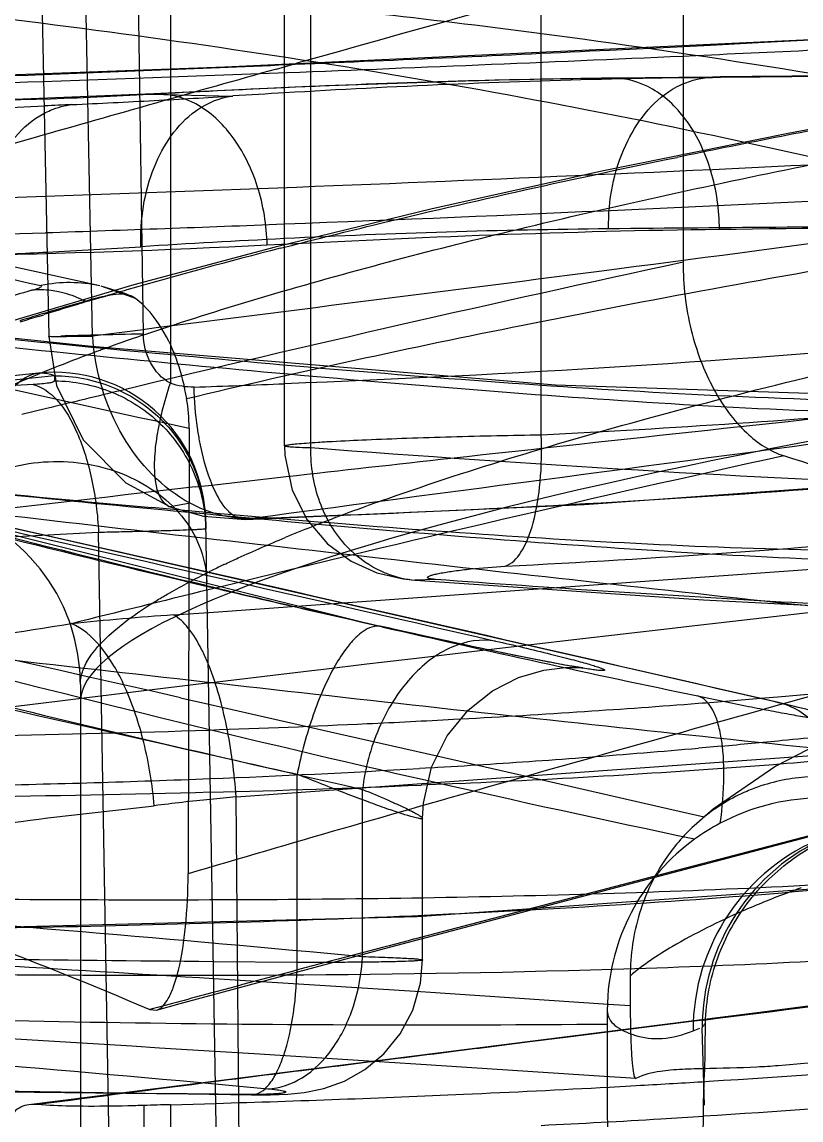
# Model space of a CAD drawing. Header units: millimetres. Extents: x 29875 to 31218, y -21313 to -20364.
# Drawn here: x 30569.777 to 30571.876, y -21042.482 to -21039.522 of the extents above; entities that cross this region are included whole.
import ezdxf

# ---------------------------------------------------------------- set-up
doc = ezdxf.new("R2010")
doc.units = ezdxf.units.MM
doc.header["$LTSCALE"] = 8
doc.layers.add('Cav-cor', color=30, linetype='Continuous')
doc.layers.add('WT', color=4, linetype='Continuous')

# ---------------------------------------------------------------- blocks, each defined once
blk = doc.blocks.new('20160903.150408')
at = {"layer": 'Cav-cor', "color": 241}
for p, q in [((-56.2617, 32.359), (-56.2617, 31.0628)), ((-56.6441, 30.598), (-56.6441, 31.9857)), ((-57.9915, 31.8848), (-57.9713, 30.8625)), ((-57.8528, 30.8638), (-57.8733, 31.8856)), ((-57.7159, 30.8695), (-57.7309, 31.8919)), ((-57.6433, 31.8944), (-57.6433, 30.7371)), ((-57.3356, 30.5681), (-57.3356, 31.7924)), ((-57.2646, 30.5625), (-57.2646, 31.7529)), ((-56.4596, 31.6349), (-56.1875, 31.6483)), ((-56.1875, 31.6483), (-56.0593, 31.6548)), ((-56.2276, 31.6203), (-56.1854, 31.6222)), ((-57.9857, 31.5691), (-57.6929, 31.5805)), ((-57.3577, 31.5836), (-57.3026, 31.5991)), ((-57.3279, 31.5955), (-57.3072, 31.5964)), ((-57.9869, 31.5504), (-57.6904, 31.5609)), ((-57.6904, 31.5609), (-57.6217, 31.5634)), ((-57.6217, 31.5634), (-57.3289, 31.5743)), ((-56.1823, 31.5621), (-56.4543, 31.5592)), ((-56.4543, 31.5592), (-56.1822, 31.5611)), ((-57.688, 31.5164), (-57.6988, 31.5156)), ((-57.699, 31.5156), (-57.4753, 31.511)), ((-57.7377, 30.9654), (-57.8297, 30.9987)), ((-57.8321, 30.9676), (-57.8176, 30.9718)), ((-57.7377, 30.9654), (-57.7464, 30.971)), ((-57.9773, 30.927), (-57.9947, 30.9218)), ((-57.9987, 30.9171), (-57.984, 30.9217)), ((-57.9713, 30.8625), (-57.9382, 30.864)), ((-57.9711, 30.8625), (-57.9503, 30.7309)), ((-57.9989, 30.7643), (-58.6411, 30.6961)), ((-57.956, 30.7573), (-58.3436, 30.7163)), ((-57.956, 30.7573), (-57.9558, 30.7432)), ((-58.0134, 30.7333), (-58.3436, 30.7163)), ((-57.9503, 30.7309), (-57.8787, 30.5846)), ((-57.9771, 30.6688), (-58.0433, 30.6527)), ((-57.5929, 30.616), (-57.5956, 29.4147)), ((-57.8787, 30.5846), (-57.7631, 30.4682)), ((-57.454, 30.4714), (-57.3309, 30.4854)), ((-57.7631, 30.4682), (-57.6438, 30.4037)), ((-57.5764, 30.4574), (-57.5599, 30.4593)), ((-57.5599, 30.4593), (-57.5314, 30.4626)), ((-57.5314, 30.4626), (-57.454, 30.4714)), ((-57.3153, 30.4491), (-57.2751, 30.3688)), ((-57.0673, 30.4227), (-57.0566, 30.4265)), ((-57.5463, 30.3886), (-57.6931, 30.4018)), ((-57.5901, 30.4134), (-57.6438, 30.4037)), ((-57.6438, 30.4037), (-57.5538, 30.3783)), ((-57.5538, 30.3783), (-57.4406, 30.3698)), ((-57.45, 24.7358), (-57.5482, 30.3631)), ((-57.5297, 30.3872), (-57.5463, 30.3886)), ((-57.4299, 30.3715), (-57.4406, 30.3698)), ((-57.8368, 30.3348), (-58.167, 30.3177)), ((-57.7553, 25.6651), (-57.8368, 30.3348)), ((-57.5395, 30.1195), (-55.5146, 30.2651)), ((-57.5892, 30.2003), (-57.5473, 30.1904)), ((-57.547, 30.1919), (-57.588, 30.2018)), ((-57.5063, 30.1887), (-57.5418, 30.18)), ((-57.016, 30.2099), (-56.9843, 30.2065)), ((-56.9841, 30.2065), (-56.9843, 30.2065)), ((-56.9289, 30.2081), (-56.9841, 30.2065)), ((-56.9841, 30.2065), (-56.2069, 30.1528)), ((-57.124, 30.0922), (-57.2813, 30.1284)), ((-57.2813, 30.1284), (-57.1564, 30.0999)), ((-57.1561, 30.0996), (-57.2811, 30.1287)), ((-56.245, 30.0822), (-55.8139, 30.1317)), ((-56.2069, 30.1528), (-55.3824, 30.1101)), ((-57.6346, 30.1126), (-57.5395, 30.1195)), ((-57.1564, 30.0999), (-57.1238, 30.0925)), ((-57.1328, 30.0942), (-57.1561, 30.0996)), ((-57.1238, 30.0925), (-57.074, 30.0813)), ((-57.0736, 30.0806), (-57.1235, 30.0921)), ((-56.9777, 30.0598), (-57.0746, 30.0814)), ((-57.074, 30.0813), (-57.0746, 30.0814)), ((-56.5485, 30.047), (-56.2982, 30.076)), ((-56.2982, 30.076), (-56.245, 30.0822)), ((-56.8301, 30.0276), (-56.9777, 30.0598)), ((-56.7944, 30.0183), (-56.5485, 30.047)), ((-56.9648, 29.9982), (-56.7944, 30.0183)), ((-57.2295, 29.9667), (-57.1138, 29.9805)), ((-57.1138, 29.9805), (-57.0665, 29.9861)), ((-57.0665, 29.9861), (-56.9648, 29.9982)), ((-57.5172, 29.932), (-57.2623, 29.9628)), ((-57.2623, 29.9628), (-57.2295, 29.9667)), ((-57.886, 29.9255), (-57.886, 24.1488)), ((-57.5455, 29.9286), (-57.5172, 29.932)), ((-57.6162, 29.8894), (-57.5395, 29.8721)), ((-56.0527, 29.8879), (-56.0065, 29.8918)), ((-57.5395, 29.8721), (-57.3499, 29.8291)), ((-56.005, 29.8765), (-56.0174, 29.8789)), ((-57.3499, 29.8291), (-57.192, 29.7933)), ((-56.8801, 29.8313), (-56.8601, 29.8324)), ((-57.192, 29.7933), (-56.9256, 29.7328)), ((-57.4662, 29.6219), (-55.5, 29.7634)), ((-57.0663, 29.2135), (-55.06, 29.7431)), ((-56.1592, 29.7591), (-56.2199, 29.7537)), ((-56.9256, 29.7328), (-56.6056, 29.6598)), ((-57.3017, 29.1761), (-57.3017, 29.6833)), ((-56.9398, 29.7008), (-56.9719, 29.6989)), ((-56.9504, 29.6547), (-56.9671, 29.654)), ((-56.8616, 29.6586), (-56.9504, 29.6547)), ((-56.6056, 29.6598), (-56.2918, 29.5879)), ((-57.4572, 28.6441), (-57.4662, 29.6219)), ((-57.1256, 29.1919), (-57.1256, 29.6424)), ((-56.9637, 29.1829), (-56.9637, 29.5657)), ((-56.9637, 29.5647), (-56.9637, 29.5646)), ((-56.2918, 29.5879), (-56.205, 29.568)), ((-55.8844, 29.5268), (-56.1826, 29.4489)), ((-56.1826, 29.4489), (-56.2142, 29.4407)), ((-56.2142, 29.4407), (-56.6775, 29.3199)), ((-56.9785, 29.2998), (-55.6033, 29.3966)), ((-58.4276, 29.2627), (-56.9785, 29.2998)), ((-56.6775, 29.3199), (-56.9696, 29.2434)), ((-56.9696, 29.2434), (-56.9855, 29.2392)), ((-57.6171, 29.0651), (-57.0663, 29.2135)), ((-57.3017, 29.1761), (-57.5275, 29.178)), ((-55.1626, 29.1577), (-56.062, 29.0405)), ((-56.9692, 29.0966), (-57.5266, 29.132)), ((-56.4042, 29.1393), (-56.4042, 29.0592)), ((-56.4625, 29.0631), (-56.9692, 29.0966)), ((-57.681, 29.0475), (-57.6171, 29.0651)), ((-56.4646, 29.0861), (-56.4659, 29.0452)), ((-56.4042, 29.0592), (-56.4625, 29.0631)), ((-56.062, 29.0405), (-58.0244, 28.7924)), ((-57.6986, 29.0489), (-57.681, 29.0476)), ((-56.4659, 29.0487), (-56.4659, 29.046)), ((-56.4659, 29.046), (-56.4659, 29.0453)), ((-56.4659, 29.046), (-56.4659, 28.7772)), ((-56.4659, 29.0104), (-56.4659, 28.7772)), ((-56.2395, 29.0166), (-56.4085, 28.9952)), ((-56.2064, 29.0208), (-56.2395, 29.0166)), ((-56.5711, 28.9748), (-56.6748, 28.9617)), ((-56.4085, 28.9952), (-56.5711, 28.9748)), ((-56.2348, 28.992), (-56.2166, 28.9993)), ((-56.2039, 28.7917), (-56.2103, 28.9993)), ((-57.418, 28.9296), (-57.5233, 28.9362)), ((-57.0951, 28.9093), (-57.418, 28.9296)), ((-56.9815, 28.9021), (-57.0951, 28.9093)), ((-56.4748, 28.8691), (-56.9815, 28.9021)), ((-56.4602, 28.8681), (-56.4748, 28.8691)), ((-56.4164, 28.8652), (-56.4602, 28.8681)), ((-56.3889, 28.8633), (-56.4164, 28.8652)), ((-56.2106, 28.8547), (-56.1919, 28.8559)), ((-59.2894, 28.8489), (-57.4249, 28.8191)), ((-56.4606, 28.8402), (-56.3878, 28.8443)), ((-57.6433, 28.7927), (-57.5208, 28.7962)), ((-57.434, 28.8202), (-57.4249, 28.8191)), ((-57.4249, 28.8191), (-57.4248, 28.8191)), ((-58.0011, 28.7929), (-58.0244, 28.7923)), ((-57.7149, 28.7906), (-57.7149, 27.3214)), ((-57.6433, 28.7927), (-57.6433, 27.3252)), ((-56.2099, 28.4455), (-56.2067, 28.79))]:
    blk.add_line(p, q, dxfattribs=at)
for points in [[(-32.9167, 35.3697), (-35.292, 34.8243), (-37.6171, 34.3042), (-39.8877, 33.8176), (-42.0993, 33.3706), (-44.2494, 32.9688), (-46.3401, 32.619), (-48.373, 32.3258), (-50.3511, 32.0895), (-52.2707, 31.9069), (-54.1209, 31.7684), (-55.8798, 31.6643), (-57.4969, 31.5885), (-58.9367, 31.5359)], [(-57.1235, 30.0921), (-58.6594, 30.4756), (-60.7315, 31.0925), (-62.4495, 31.6999)], [(-56.4535, 31.5592), (-56.7694, 31.5534), (-57.2687, 31.5363), (-57.6879, 31.5164)], [(-54.4354, 30.7558), (-55.4039, 30.6922), (-56.6052, 30.7318), (-57.8563, 30.8359), (-59.1579, 30.9725), (-60.51, 31.1382), (-61.9111, 31.3333), (-63.1942, 31.5328)], [(-57.688, 31.5164), (-58.2403, 31.4945), (-58.867, 31.4872), (-59.3117, 31.4961)], [(-55.6073, 31.48), (-55.9788, 31.4099), (-56.4759, 31.309), (-56.9377, 31.2065), (-57.3606, 31.1037), (-57.7419, 31.0017), (-58.0802, 30.9014), (-58.3756, 30.8032), (-58.6291, 30.707), (-58.8421, 30.6126), (-59.0188, 30.5177), (-59.1667, 30.4156), (-59.294, 30.2898), (-59.3929, 30.1129), (-59.4212, 29.9524)], [(-57.8332, 30.9995), (-58.3411, 31.1104), (-58.8627, 31.2286), (-59.3178, 31.3358)], [(-57.7468, 30.9708), (-57.7661, 30.9791), (-57.8297, 30.9987)], [(-56.005, 29.8765), (-57.9446, 30.3189), (-60.2357, 30.8324)], [(-57.3356, 30.568), (-57.3347, 30.5429), (-57.3153, 30.4491)], [(-54.0941, 30.5375), (-54.5944, 30.2386), (-55.0636, 30.0733), (-55.4721, 29.9449), (-55.7858, 29.822), (-56.0117, 29.7053), (-56.1804, 29.5893), (-56.2321, 29.5446)], [(-57.4406, 30.3699), (-56.5286, 30.4102), (-55.5277, 30.4817)], [(-57.2751, 30.3688), (-57.2202, 30.3045), (-57.156, 30.2572), (-57.087, 30.2262), (-57.016, 30.2099)], [(-56.5351, 29.9701), (-56.5323, 29.9698), (-56.538, 29.9706), (-56.5552, 29.9732), (-56.581, 29.9776), (-56.6154, 29.9839), (-56.6581, 29.9921), (-56.7084, 30.0022), (-56.7658, 30.014), (-56.8301, 30.0276)], [(-56.9637, 29.5645), (-56.9617, 29.605), (-56.9398, 29.702), (-56.8979, 29.7866), (-56.8412, 29.8557), (-56.7752, 29.9081), (-56.7051, 29.9437), (-56.6367, 29.9637), (-56.5797, 29.9707)], [(-56.5797, 29.9707), (-56.5447, 29.9707), (-56.5351, 29.9701)], [(-55.5603, 29.6474), (-55.594, 29.6924), (-55.6499, 29.746), (-55.7083, 29.7848), (-55.7581, 29.8083), (-55.7941, 29.8214), (-55.8253, 29.8311), (-55.8595, 29.8407), (-55.9011, 29.8515), (-55.9539, 29.8644), (-56.005, 29.8765)], [(-57.4248, 28.8191), (-57.3733, 28.8194), (-57.3264, 28.8213), (-57.2824, 28.8257), (-57.2295, 28.8365), (-57.1742, 28.8565), (-57.1196, 28.8874), (-57.0685, 28.9298), (-57.0243, 28.9836), (-56.9904, 29.0473), (-56.9693, 29.1198), (-56.9637, 29.1828)]]:
    blk.add_lwpolyline(points, dxfattribs=at)
for centre, radius, start, end in [((10.8681, -210.8128), 251.815, 105.285787, 105.706969), ((-63.213, 171.5037), 140.0317, 272.928304, 273.157157), ((-63.5152, 177.4805), 146.0161, 272.436719, 272.769635), ((-63.3093, 188.235), 156.7747, 272.604434, 272.85502), ((-63.4104, 190.4775), 159.0195, 272.191708, 272.588878), ((-8.5343, -141.8685), 180.1926, 105.720883, 105.935655), ((-63.5785, 179.0053), 147.5422, 272.286169, 272.428026), ((-64.5259, 204.9675), 173.5217, 271.721107, 272.160064), ((-65.0677, 239.6084), 208.1784, 271.583809, 271.949187), ((-55.8558, 6.8771), 24.6867, 91.38899, 93.43674), ((-56.1122, 4.9539), 26.6075, 90.7366, 92.63541), ((-55.9819, 10.9966), 20.5654, 90.55814, 91.31602), ((-53.6883, -214.8231), 246.3978, 90.421283, 90.579941), ((-53.8302, -215.7759), 247.3481, 90.386785, 90.544832), ((-54.9161, -21.9605), 53.5484, 92.58979, 92.97892), ((-55.1623, -5.455), 37.0383, 93.36412, 93.58029), ((-59.0148, 57.6725), 26.19, 272.25567, 272.87992), ((-57.0023, 11.6973), 19.8112, 92.62325, 92.83488), ((-59.1473, 58.5923), 27.1327, 272.61583, 273.08548), ((-59.3229, 61.8647), 30.4099, 273.08393, 273.48326), ((-49.9421, 0.4975), 31.4921, 100.3628, 101.36751), ((-12.7122, -126.731), 164.4898, 105.983984, 106.682445), ((-50.4237, 2.9058), 29.0361, 101.37261, 101.63076), ((-43.7429, 93.4833), 64.0875, 256.265491, 257.152852), ((-62.8711, 174.6492), 143.5898, 272.208809, 272.94194), ((-63.3136, 186.1922), 155.1412, 271.970122, 272.207807), ((-53.3559, -218.9202), 250.0871, 90.315213, 90.643322), ((-64.6408, 226.3227), 195.2937, 271.62707, 271.954513), ((-56.2311, 9.1506), 22.0037, 90.60317, 92.87713), ((-54.0676, -221.3743), 252.5387, 90.324983, 90.543424), ((-59.5966, 61.756), 30.7083, 273.02557, 273.49839), ((-55.7423, -0.8614), 32.0276, 92.85158, 93.54522), ((-59.4218, 58.4614), 27.4091, 272.63502, 273.02432), ((-53.7528, 17.0414), 14.5115, 104.34184, 106.0327), ((-42.8594, -31.1861), 63.6754, 102.150418, 103.546743), ((-54.5334, 18.9691), 12.5129, 106.1625, 107.02946), ((-57.9142, 30.6233), 0.3848, 77.8552, 101.5787), ((-57.9951, 30.7387), 0.25, 78.3565, 83.0115), ((-57.9973, 30.728), 0.2609, 74.986, 78.3576), ((-54.3587, 19.1675), 12.3007, 106.05513, 106.33157), ((-54.4874, 19.2701), 12.1681, 106.15355, 106.66695), ((-54.5797, 19.92), 11.5164, 106.40411, 106.6725), ((-43.7775, 94.7477), 65.6029, 256.569147, 257.842901), ((-54.8586, 20.8469), 10.5485, 106.66613, 107.23533), ((-55.1334, 21.7313), 9.6223, 107.32464, 107.63776), ((-54.7985, 20.3087), 11.0839, 106.76005, 107.0512), ((-57.5893, 19.7697), 11.0998, 91.33392, 91.80113), ((-56.9004, -7.7556), 38.6337, 91.2095, 91.40513), ((-55.8349, 25.3557), 5.8234, 108.86811, 110.03309), ((-56.2671, 26.5295), 4.5725, 110.1519, 111.5347), ((-56.0233, 25.8751), 5.2708, 110.0429, 110.1893), ((-56.454, 27.0055), 4.0612, 111.5471, 111.822), ((-56.7847, 27.809), 3.1922, 112.4294, 113.7784), ((-56.6082, 27.387), 3.6496, 112.2461, 112.462), ((-57.9562, 30.3585), 0.408, 1, 96.0066), ((-56.5362, 27.2106), 3.8402, 111.8206, 112.2444), ((-39.8422, -43.9464), 76.7874, 103.505197, 103.660641), ((-59.1073, 76.103), 45.4021, 271.92821, 272.23654), ((-58.0689, 30.6172), 0.4759, 359.8586, 9.4779), ((-41.717, -34.2675), 66.3619, 102.420296, 103.764193), ((-47.4155, 72.2722), 43.2828, 254.884, 256.40694), ((-51.3991, 99.3475), 69.2324, 263.976917, 264.784035), ((-43.7092, -91.3844), 122.6284, 96.493061, 97.202549), ((-47.4898, 72.7876), 43.7684, 255.16399, 256.65901), ((-54.9759, 24.5117), 6.2701, 109.48494, 110.58838), ((-57.6296, 30.4413), 0.0402, 239.0114, 249.3225), ((-55.2427, 25.2228), 5.5106, 110.591, 111.2501), ((-224.843, -710.3643), 758.9074, 77.270289, 77.4305144), ((-55.5619, 26.0359), 4.6371, 111.5325, 112.4676), ((-55.3895, 25.6015), 5.1045, 111.2548, 111.5428), ((-47.7859, 72.1121), 43.4827, 254.07689, 257.03935), ((-56.3837, 27.902), 2.5977, 115.5987, 116.3773), ((-56.3096, 27.7481), 2.7685, 115.4438, 115.6052), ((-56.4598, 28.056), 2.4259, 116.3836, 116.6184), ((-56.9635, 30.4753), 0.2695, 249.7946, 265.5877), ((-47.2966, 73.5917), 44.5954, 256.71112, 257.06207), ((-47.2258, 73.0463), 44.0798, 256.45853, 256.81375), ((-37.3731, -52.2784), 84.8891, 103.744235, 104.000421), ((-56.9385, 20.38), 9.7575, 94.09063, 95.71551), ((-47.0394, 73.8601), 44.9147, 257.09084, 258.20266), ((-42.4143, -94.8935), 125.7359, 96.911774, 97.450524), ((-58.128, 54.8448), 25.043, 274.85941, 275.98328), ((-58.3762, 57.8533), 28.0618, 273.77814, 274.405), ((-58.2875, 56.6889), 26.894, 274.40706, 274.76659), ((-58.5882, 61.3557), 31.5706, 272.67823, 273.10137), ((-58.4914, 59.6013), 29.8136, 273.13659, 273.77759), ((-58.8376, 68.5512), 38.7706, 270.17607, 271.92036), ((-58.676, 63.2758), 33.4927, 271.94653, 272.67487), ((-58.231, 52.5891), 22.9238, 275.18528, 275.59838), ((-58.1653, 51.9163), 22.2478, 275.59903, 275.89434), ((-58.3572, 54.0164), 24.3566, 274.3358, 275.03414), ((-47.4631, 73.4658), 44.8743, 257.02534, 257.33519), ((-58.5264, 56.3298), 26.6762, 273.40983, 274.01396), ((-58.4469, 55.1831), 25.5268, 274.016, 274.33854), ((-57.6024, 49.9389), 20.291, 274.47836, 274.88846), ((-58.6774, 58.9646), 29.3154, 272.23111, 273.33511), ((-58.1537, 58.2494), 28.62, 272.58772, 273.47061), ((-57.8295, 52.9126), 23.2733, 273.46918, 274.46419), ((-58.8252, 62.7712), 33.1249, 271.1477, 272.23034), ((-58.531, 66.9613), 37.3401, 271.52778, 272.40034), ((-56.8918, 23.1652), 6.4822, 95.08358, 95.69821), ((-56.9342, 23.5684), 6.0768, 95.67873, 97.11414), ((-55.8867, 29.0317), 0.5877, 91.6216, 117.8742), ((-55.8781, 29.163), 0.5205, 132.8482, 146.0323), ((-55.8894, 29.0372), 0.5816, 117.8928, 125.9433), ((-55.8975, 29.0476), 0.5684, 125.8976, 176.1139), ((-55.6747, 28.9929), 0.5602, 111.7172, 180.0903), ((-55.65, 29.0001), 0.5603, 113.4454, 180.0587), ((-32.039, -65.7488), 98.2092, 104.715118, 105.046785), ((-71.4164, 149.8273), 121.7602, 277.176003, 277.737602), ((-42.5588, -26.4782), 57.554, 105.082529, 105.25139), ((-53.6588, 29.0592), 2.7453, 179.9968, 181.5996), ((-38.2421, -122.3344), 152.4134, 97.268826, 97.448839), ((-58.3757, 64.0701), 35.2819, 273.22991, 273.51824), ((-74.8772, -59.8429), 89.7068, 79.087305, 81.33414), ((-58.5923, 68.0498), 39.2674, 272.53782, 273.11189), ((-58.8673, 74.3871), 45.6107, 271.69162, 272.53043), ((-57.2843, 15.6838), 13.1138, 91.56888, 91.88171), ((-58.3947, 63.8945), 35.2011, 272.85047, 273.37662), ((-58.2599, 61.5739), 32.8766, 273.38039, 273.58023)]:
    blk.add_arc(centre, radius, start, end, dxfattribs=at)
for centre, major_axis, ratio, start_param, end_param in [((-53.806, 30.3034), (4.0795, 0.4337), 0.140921, 1.638263, 3.126612), ((-58.5, 30.2045), (3, 0), 0.204903, 0.098827, 0.579774)]:
    blk.add_ellipse(centre, major_axis=major_axis, ratio=ratio, start_param=start_param, end_param=end_param, dxfattribs=at)
for points, knots in [([(-68.388, 30.7874), (-68.3793, 30.7956), (-68.3505, 30.8093), (-68.2958, 30.8265), (-68.2176, 30.8441), (-68.1167, 30.862), (-67.9928, 30.8799), (-67.7822, 30.9054), (-67.4615, 30.9355), (-67.0075, 30.9686), (-66.4607, 31.0001), (-65.8204, 31.03), (-65.0827, 31.0585), (-64.2388, 31.0857), (-63.276, 31.1116), (-62.1839, 31.1369), (-60.958, 31.1613), (-59.6, 31.191), (-58.1165, 31.2337), (-56.5228, 31.295), (-54.2701, 31.4063), (-51.3956, 31.6072), (-47.9397, 32.0012), (-44.4988, 32.5413), (-41.0814, 33.1855), (-37.6987, 33.8928), (-34.3743, 34.6367), (-31.1305, 35.3843), (-28.9964, 35.8758), (-27.9458, 36.115)], [0, 0, 0, 0, 0.000873, 0.002276, 0.004229, 0.006735, 0.009793, 0.013403, 0.022287, 0.033403, 0.046779, 0.062436, 0.080397, 0.100905, 0.124342, 0.151005, 0.180998, 0.214234, 0.25059, 0.289806, 0.331161, 0.415947, 0.501013, 0.586089, 0.671249, 0.755946, 0.839441, 0.921004, 1, 1, 1, 1]), ([(-56.6441, 30.598), (-56.2924, 30.6159), (-55.5891, 30.6623), (-54.5377, 30.7781), (-53.6681, 30.9357), (-52.9871, 31.1291), (-52.4891, 31.323), (-52.0188, 31.5873), (-51.5996, 31.9355), (-51.2393, 32.3492), (-50.9206, 32.7993), (-50.6273, 33.2689), (-50.2566, 33.9099), (-49.9943, 34.4), (-49.8221, 34.7284)], [0, 0, 0, 0, 0.122378, 0.244815, 0.367401, 0.428869, 0.490565, 0.552684, 0.615444, 0.678869, 0.742755, 0.806899, 0.871189, 1, 1, 1, 1]), ([(-62.7576, 28.4982), (-62.361, 28.878), (-60.7497, 30.371), (-59.048, 31.7653), (-57.7355, 32.7606)], [0, 0, 0, 0, 0.250046, 1, 1, 1, 1]), ([(-58.5503, 32.2113), (-57.7705, 32.1359), (-56.5984, 31.9693), (-55.0551, 31.6009), (-54.2879, 31.3639), (-53.9048, 31.2333)], [0, 0, 0, 0, 0.494047, 0.744723, 1, 1, 1, 1]), ([(-57.6514, 32.1568), (-56.9365, 32.0765), (-55.8621, 31.9054), (-54.4487, 31.5454), (-53.7456, 31.3184), (-53.3943, 31.194)], [0, 0, 0, 0, 0.493529, 0.744392, 1, 1, 1, 1]), ([(-58.8843, 31.805), (-58.0903, 31.7315), (-56.8977, 31.5718), (-55.3275, 31.2172), (-54.5487, 30.9866), (-54.1612, 30.8582)], [0, 0, 0, 0, 0.495621, 0.746265, 1, 1, 1, 1]), ([(-57.2646, 31.7529), (-57.1173, 31.7374), (-56.5266, 31.6699), (-55.9383, 31.5806), (-55.4995, 31.4989)], [0, 0, 0, 0, 0.249289, 1, 1, 1, 1]), ([(-56.1638, 31.1512), (-56.1641, 31.2042), (-56.1785, 31.3067), (-56.2396, 31.4407), (-56.3339, 31.5357), (-56.4163, 31.5598), (-56.4543, 31.5592)], [0, 0, 0, 0, 0.28927, 0.55743, 0.792144, 1, 1, 1, 1]), ([(-56.2904, 31.529), (-56.282, 31.5341), (-56.2485, 31.5517), (-56.2103, 31.5607), (-56.1822, 31.5611)], [0, 0, 0, 0, 0.25957, 1, 1, 1, 1]), ([(-63.4568, 31.5355), (-62.3413, 31.2896), (-60.1103, 30.7965), (-57.8806, 30.2971), (-56.7668, 30.0422)], [0, 0, 0, 0, 0.499939, 1, 1, 1, 1]), ([(-54.4096, 30.7459), (-54.7754, 30.699), (-55.5146, 30.6694), (-56.6186, 30.7222), (-57.7187, 30.8178), (-58.8165, 30.9298), (-59.9125, 31.0582), (-61.3717, 31.2488), (-62.4633, 31.4128), (-63.1895, 31.5315)], [0, 0, 0, 0, 0.125266, 0.250365, 0.375319, 0.500223, 0.625143, 0.750077, 1, 1, 1, 1]), ([(-57.3824, 31.1089), (-57.3838, 31.1628), (-57.4008, 31.2669), (-57.4662, 31.4018), (-57.5647, 31.4963), (-57.6493, 31.5183), (-57.6879, 31.5164)], [0, 0, 0, 0, 0.288952, 0.557597, 0.792528, 1, 1, 1, 1]), ([(-56.4628, 31.1531), (-56.4632, 31.2299), (-56.4375, 31.3736), (-56.3463, 31.4952), (-56.2904, 31.529)], [0, 0, 0, 0, 0.540137, 1, 1, 1, 1]), ([(-57.984, 31.5028), (-58.0948, 31.4984), (-58.5371, 31.4841), (-58.9801, 31.4841), (-59.3116, 31.4955)], [0, 0, 0, 0, 0.250513, 1, 1, 1, 1]), ([(-57.9845, 31.4638), (-57.9785, 31.467), (-57.9546, 31.4785), (-57.9286, 31.4856), (-57.909, 31.4878)], [0, 0, 0, 0, 0.25634, 1, 1, 1, 1]), ([(-57.5753, 31.4705), (-57.5676, 31.476), (-57.5372, 31.4955), (-57.5018, 31.5077), (-57.4753, 31.511)], [0, 0, 0, 0, 0.259853, 1, 1, 1, 1]), ([(-59.1518, 31.4101), (-58.9601, 31.4277), (-58.5701, 31.4517), (-58.18, 31.4745), (-57.9821, 31.4843)], [0, 0, 0, 0, 0.492738, 1, 1, 1, 1]), ([(-58.1617, 31.0813), (-58.1627, 31.1221), (-58.156, 31.2025), (-58.1135, 31.3421), (-58.043, 31.4326), (-57.9845, 31.4638)], [0, 0, 0, 0, 0.279657, 0.545626, 1, 1, 1, 1]), ([(-57.7227, 31.1049), (-57.725, 31.1777), (-57.7054, 31.3148), (-57.6258, 31.4341), (-57.5753, 31.4705)], [0, 0, 0, 0, 0.538666, 1, 1, 1, 1]), ([(-53.9649, 31.4034), (-54.3075, 31.3454), (-55.1451, 31.216), (-56.442, 31.0418), (-57.3955, 30.9229), (-57.8528, 30.8638)], [0, 0, 0, 0, 0.265565, 0.647644, 1, 1, 1, 1]), ([(-62.2285, 31.3676), (-61.5246, 31.2592), (-60.4666, 31.1097), (-59.0527, 30.9372), (-57.9906, 30.8229), (-56.9268, 30.7235), (-56.0379, 30.6616), (-55.3245, 30.646), (-54.6105, 30.6617), (-54.0754, 30.7276), (-53.7272, 30.8077)], [0, 0, 0, 0, 0.249834, 0.374727, 0.499608, 0.624493, 0.749496, 0.812067, 0.874695, 1, 1, 1, 1]), ([(-56.0174, 29.8789), (-57.118, 30.1331), (-59.3216, 30.6299), (-61.5268, 31.1192), (-62.6294, 31.363)], [0, 0, 0, 0, 0.500061, 1, 1, 1, 1]), ([(-57.3474, 31.1006), (-57.2644, 31.1219), (-56.9094, 31.2103), (-56.552, 31.2892), (-56.2774, 31.3457)], [0, 0, 0, 0, 0.234056, 1, 1, 1, 1]), ([(-57.3437, 30.9839), (-57.1253, 31.0475), (-56.65, 31.1704), (-56.1705, 31.2748), (-55.9126, 31.327)], [0, 0, 0, 0, 0.463648, 1, 1, 1, 1]), ([(-52.0073, 31.2718), (-52.4207, 31.064), (-53.0892, 30.8516), (-53.9941, 30.6705), (-54.9057, 30.5362), (-56.0516, 30.4315), (-56.9705, 30.3871), (-57.4299, 30.3715)], [0, 0, 0, 0, 0.250985, 0.376085, 0.501013, 0.75058, 1, 1, 1, 1]), ([(-56.741, 30.2438), (-56.335, 30.2645), (-55.5232, 30.3202), (-54.5123, 30.4426), (-53.7115, 30.5967), (-53.1177, 30.7521), (-52.5384, 30.9638), (-52.174, 31.1594), (-52.002, 31.2734)], [0, 0, 0, 0, 0.248959, 0.498165, 0.623, 0.748101, 0.87367, 1, 1, 1, 1]), ([(-56.2308, 29.508), (-56.7102, 29.6088), (-58.6233, 30.0434), (-60.508, 30.6065), (-61.8917, 31.1084)], [0, 0, 0, 0, 0.249703, 1, 1, 1, 1]), ([(-57.5994, 30.6956), (-57.2989, 30.7677), (-56.6574, 30.9062), (-56.0118, 31.0242), (-55.6696, 31.0821)], [0, 0, 0, 0, 0.471034, 1, 1, 1, 1]), ([(-56.2617, 31.0628), (-56.2617, 31.0015), (-56.2478, 30.8827), (-56.1888, 30.7243), (-56.1035, 30.6047), (-56.0277, 30.553), (-55.9902, 30.5412)], [0, 0, 0, 0, 0.296906, 0.572847, 0.810029, 1, 1, 1, 1]), ([(-63.3329, 31.0294), (-62.2979, 30.801), (-60.2279, 30.3429), (-58.1591, 29.8789), (-57.1256, 29.6424)], [0, 0, 0, 0, 0.49991, 1, 1, 1, 1]), ([(-58.0165, 30.9874), (-58.0118, 30.9887), (-58.0035, 30.9913), (-57.9964, 30.9943), (-57.9888, 30.9979), (-57.9918, 30.9999), (-57.9928, 31.0001)], [0, 0, 0, 0, 0.459185, 0.765143, 0.905656, 1, 1, 1, 1]), ([(-57.7181, 30.8661), (-57.6891, 30.8761), (-57.565, 30.9176), (-57.4399, 30.9559), (-57.3437, 30.9839)], [0, 0, 0, 0, 0.234416, 1, 1, 1, 1]), ([(-54.3398, 30.2931), (-54.667, 30.2583), (-55.3264, 30.2353), (-56.3131, 30.2775), (-57.2975, 30.3585), (-58.2806, 30.4548), (-59.2623, 30.5643), (-60.5696, 30.7268), (-61.5478, 30.8658), (-62.1988, 30.966)], [0, 0, 0, 0, 0.124928, 0.249889, 0.374879, 0.499883, 0.624897, 0.749922, 1, 1, 1, 1]), ([(-57.8188, 30.9715), (-57.8229, 30.9706), (-57.8411, 30.9667), (-57.859, 30.9618), (-57.8728, 30.9578)], [0, 0, 0, 0, 0.227283, 1, 1, 1, 1]), ([(-57.7468, 30.9708), (-57.7513, 30.9728), (-57.7749, 30.9796), (-57.7998, 30.9753), (-57.8188, 30.9715)], [0, 0, 0, 0, 0.201664, 1, 1, 1, 1]), ([(-57.5994, 30.6956), (-57.6104, 30.7612), (-57.6423, 30.8618), (-57.7086, 30.9439), (-57.7377, 30.9654)], [0, 0, 0, 0, 0.647962, 1, 1, 1, 1]), ([(-53.6677, 30.9087), (-54.3199, 30.7962), (-55.5739, 30.6141), (-56.8302, 30.4518), (-57.4299, 30.3715)], [0, 0, 0, 0, 0.52238, 1, 1, 1, 1]), ([(-57.6433, 30.7371), (-57.6661, 30.7489), (-57.7036, 30.7904), (-57.7155, 30.843), (-57.7159, 30.8695)], [0, 0, 0, 0, 0.492227, 1, 1, 1, 1]), ([(-57.8528, 30.8633), (-57.8694, 30.863), (-57.8929, 30.8627), (-57.922, 30.8624), (-57.9392, 30.8622), (-57.9522, 30.8624), (-57.9628, 30.8617), (-57.967, 30.863), (-57.9713, 30.8618), (-57.9713, 30.8625)], [0, 0, 0, 0, 0.421327, 0.594194, 0.738516, 0.852061, 0.933872, 0.983365, 1, 1, 1, 1]), ([(-57.5901, 30.4134), (-57.6649, 30.4537), (-57.7953, 30.5912), (-57.8463, 30.7699), (-57.8527, 30.8638)], [0, 0, 0, 0, 0.474585, 1, 1, 1, 1]), ([(-57.0566, 30.4265), (-56.8268, 30.5075), (-56.3122, 30.6617), (-55.7905, 30.7882), (-55.5044, 30.8516)], [0, 0, 0, 0, 0.453993, 1, 1, 1, 1]), ([(-58.1766, 30.4705), (-58.1667, 30.5126), (-58.1449, 30.5874), (-58.0993, 30.6932), (-58.0404, 30.7599), (-57.9989, 30.7643)], [0, 0, 0, 0, 0.365205, 0.647328, 1, 1, 1, 1]), ([(-57.9989, 30.7643), (-57.9882, 30.7654), (-57.9732, 30.7638), (-57.9596, 30.7588), (-57.956, 30.7573)], [0, 0, 0, 0, 0.737874, 1, 1, 1, 1]), ([(-57.956, 30.7573), (-57.9036, 30.7573), (-57.7978, 30.7365), (-57.6628, 30.6487), (-57.5719, 30.516), (-57.549, 30.4109), (-57.5481, 30.3588)], [0, 0, 0, 0, 0.25041, 0.500931, 0.750905, 1, 1, 1, 1]), ([(-57.9558, 30.7432), (-57.9558, 30.7416), (-57.9628, 30.739), (-57.9729, 30.7369), (-57.9917, 30.7347), (-58.0055, 30.7337), (-58.0134, 30.7333)], [0, 0, 0, 0, 0.083684, 0.284774, 0.597643, 1, 1, 1, 1]), ([(-58.0134, 30.7333), (-57.989, 30.7279), (-57.9382, 30.6887), (-57.8877, 30.5977), (-57.8508, 30.4753), (-57.8392, 30.3833), (-57.8368, 30.3348)], [0, 0, 0, 0, 0.164818, 0.393209, 0.68049, 1, 1, 1, 1]), ([(-57.9558, 30.7432), (-57.9034, 30.7432), (-57.7975, 30.7224), (-57.6625, 30.6346), (-57.5717, 30.5019), (-57.5488, 30.3968), (-57.5479, 30.3447)], [0, 0, 0, 0, 0.25041, 0.500931, 0.750905, 1, 1, 1, 1]), ([(-57.6708, 30.6375), (-57.6691, 30.6457), (-57.6612, 30.6792), (-57.6516, 30.7124), (-57.6433, 30.7371)], [0, 0, 0, 0, 0.243352, 1, 1, 1, 1]), ([(-57.5646, 30.5822), (-57.5667, 30.5937), (-57.5746, 30.6415), (-57.5786, 30.69), (-57.5797, 30.7267)], [0, 0, 0, 0, 0.242759, 1, 1, 1, 1]), ([(-48.3004, 30.6858), (-48.6821, 30.4447), (-49.4802, 30.0284), (-50.7394, 29.5895), (-52.0069, 29.2794), (-53.2597, 29.0475), (-54.4861, 28.8616), (-56.0313, 28.6562), (-57.1681, 28.522), (-57.9057, 28.4311)], [0, 0, 0, 0, 0.136222, 0.270261, 0.401477, 0.529632, 0.65459, 0.775737, 1, 1, 1, 1]), ([(-57.3309, 30.4854), (-57.1832, 30.5021), (-56.5737, 30.5702), (-55.9638, 30.6356), (-55.5017, 30.6858)], [0, 0, 0, 0, 0.242222, 1, 1, 1, 1]), ([(-57.68, 30.5875), (-57.6794, 30.5916), (-57.6768, 30.6083), (-57.6736, 30.625), (-57.6708, 30.6375)], [0, 0, 0, 0, 0.242561, 1, 1, 1, 1]), ([(-57.6502, 30.4068), (-57.6703, 30.4189), (-57.6847, 30.4649), (-57.6869, 30.5261), (-57.6831, 30.5661), (-57.68, 30.5875)], [0, 0, 0, 0, 0.3717, 0.655279, 1, 1, 1, 1]), ([(-57.5303, 30.4624), (-57.5339, 30.4711), (-57.5487, 30.51), (-57.5587, 30.5506), (-57.5646, 30.5822)], [0, 0, 0, 0, 0.226425, 1, 1, 1, 1]), ([(-57.3356, 30.568), (-57.3356, 30.5693), (-57.3282, 30.57), (-57.3192, 30.5723), (-57.2997, 30.5739), (-57.275, 30.5761), (-57.243, 30.5782), (-57.1891, 30.5814), (-57.1093, 30.5851), (-57.0025, 30.5892), (-56.8853, 30.5929), (-56.7647, 30.5959), (-56.6839, 30.5974), (-56.6441, 30.598)], [0, 0, 0, 0, 0.005961, 0.022286, 0.048977, 0.085637, 0.131822, 0.186861, 0.320062, 0.477544, 0.650053, 0.82777, 1, 1, 1, 1]), ([(-56.741, 30.2438), (-56.723, 30.2496), (-56.6888, 30.2885), (-56.6608, 30.3682), (-56.6436, 30.4759), (-56.6423, 30.5558), (-56.6441, 30.598)], [0, 0, 0, 0, 0.148547, 0.373292, 0.667286, 1, 1, 1, 1]), ([(-57.2646, 30.5625), (-57.2748, 30.5627), (-57.2925, 30.5633), (-57.3143, 30.5643), (-57.328, 30.5655), (-57.3335, 30.5667), (-57.3356, 30.5674), (-57.3356, 30.5679)], [0, 0, 0, 0, 0.42605, 0.738356, 0.929762, 0.979196, 1, 1, 1, 1]), ([(-57.1669, 30.2962), (-57.1993, 30.3303), (-57.2503, 30.4157), (-57.2656, 30.5132), (-57.2646, 30.5625)], [0, 0, 0, 0, 0.488268, 1, 1, 1, 1]), ([(-58.1766, 30.4705), (-58.1144, 30.504), (-57.9716, 30.5408), (-57.7614, 30.5055), (-57.6186, 30.4028), (-57.5572, 30.2908), (-57.5459, 30.2304), (-57.5454, 30.2009)], [0, 0, 0, 0, 0.264239, 0.5298, 0.77502, 0.889519, 1, 1, 1, 1]), ([(-53.806, 30.5111), (-54.4764, 30.3032), (-55.4619, 30.0207), (-56.7283, 29.6663), (-57.3177, 29.4976), (-57.5956, 29.4147)], [0, 0, 0, 0, 0.533768, 0.779484, 1, 1, 1, 1]), ([(-58.8843, 30.4743), (-58.0974, 30.3823), (-56.9172, 30.2457), (-55.3428, 30.0736), (-54.5553, 29.9943), (-54.1612, 29.959)], [0, 0, 0, 0, 0.500221, 0.750208, 1, 1, 1, 1]), ([(-57.4827, 30.3879), (-57.4873, 30.3921), (-57.5074, 30.414), (-57.5212, 30.4408), (-57.5303, 30.4624)], [0, 0, 0, 0, 0.209318, 1, 1, 1, 1]), ([(-57.9316, 30.1344), (-57.9757, 30.231), (-58.1318, 30.3999), (-58.3579, 30.4405), (-58.4637, 30.4265)], [0, 0, 0, 0, 0.498767, 1, 1, 1, 1]), ([(-57.4299, 30.3715), (-57.4435, 30.3715), (-57.499, 30.3752), (-57.5531, 30.3936), (-57.5901, 30.4134)], [0, 0, 0, 0, 0.24466, 1, 1, 1, 1]), ([(-55.5, 30.2842), (-55.8387, 30.2809), (-56.5166, 30.304), (-57.1921, 30.3574), (-57.5297, 30.3872)], [0, 0, 0, 0, 0.499942, 1, 1, 1, 1]), ([(-57.4406, 30.3699), (-57.4442, 30.3698), (-57.4597, 30.3711), (-57.4738, 30.3799), (-57.4827, 30.3879)], [0, 0, 0, 0, 0.227765, 1, 1, 1, 1]), ([(-57.5479, 30.3447), (-57.5479, 30.3442), (-57.5504, 30.3442), (-57.5534, 30.3435), (-57.5601, 30.3431), (-57.5685, 30.3425), (-57.5797, 30.342), (-57.5991, 30.3411), (-57.6289, 30.34), (-57.6708, 30.3387), (-57.7204, 30.3374), (-57.7766, 30.336), (-57.8161, 30.3352), (-57.8368, 30.3348)], [0, 0, 0, 0, 0.004617, 0.0177, 0.039315, 0.069408, 0.107865, 0.154457, 0.271057, 0.417035, 0.589581, 0.785422, 1, 1, 1, 1]), ([(-57.499, 30.248), (-57.4862, 30.2541), (-57.4317, 30.2796), (-57.3765, 30.3034), (-57.334, 30.321)], [0, 0, 0, 0, 0.236606, 1, 1, 1, 1]), ([(-57.0566, 30.2224), (-57.0669, 30.2262), (-57.1076, 30.2441), (-57.1439, 30.2718), (-57.1669, 30.2962)], [0, 0, 0, 0, 0.246279, 1, 1, 1, 1]), ([(-56.9289, 30.2081), (-56.9324, 30.2084), (-56.9386, 30.2089), (-56.945, 30.2104), (-56.9505, 30.2117), (-56.9499, 30.216), (-56.9446, 30.2176), (-56.9375, 30.2204), (-56.9265, 30.223), (-56.9064, 30.2271), (-56.8752, 30.2317), (-56.8178, 30.2386), (-56.7721, 30.2422), (-56.741, 30.2438)], [0, 0, 0, 0, 0.044923, 0.075874, 0.092675, 0.101986, 0.121593, 0.155363, 0.203012, 0.263631, 0.417671, 0.603207, 1, 1, 1, 1]), ([(-57.6826, 30.1499), (-57.6724, 30.1562), (-57.6279, 30.1827), (-57.5822, 30.207), (-57.5467, 30.2248)], [0, 0, 0, 0, 0.231579, 1, 1, 1, 1]), ([(-53.1448, 30.2266), (-53.3057, 30.1875), (-53.6292, 30.1381), (-54.2696, 30.0968), (-55.0586, 30.1019), (-55.9965, 30.1438), (-56.6186, 30.1854), (-56.9289, 30.2081)], [0, 0, 0, 0, 0.130899, 0.25783, 0.50713, 0.754065, 1, 1, 1, 1]), ([(-57.8758, 29.9709), (-57.8614, 30.004), (-57.8001, 30.0723), (-57.7272, 30.1224), (-57.6826, 30.1499)], [0, 0, 0, 0, 0.408257, 1, 1, 1, 1]), ([(-59.1864, 30.1197), (-58.3933, 30.0277), (-57.2019, 29.8912), (-55.6089, 29.721), (-54.809, 29.6443), (-54.4074, 29.6115)], [0, 0, 0, 0, 0.498416, 0.748497, 1, 1, 1, 1]), ([(-57.5591, 30.0197), (-57.5695, 30.0402), (-57.5901, 30.0749), (-57.6195, 30.1042), (-57.6346, 30.1126)], [0, 0, 0, 0, 0.571301, 1, 1, 1, 1]), ([(-58.4459, 30.0002), (-58.4039, 30.0085), (-58.2259, 30.0412), (-58.0467, 30.0674), (-57.9103, 30.089)], [0, 0, 0, 0, 0.236506, 1, 1, 1, 1]), ([(-57.6867, 29.5984), (-57.6918, 29.6557), (-57.7096, 29.7648), (-57.7577, 29.9115), (-57.8212, 30.0238), (-57.8802, 30.0769), (-57.9103, 30.089)], [0, 0, 0, 0, 0.309097, 0.592352, 0.82565, 1, 1, 1, 1]), ([(-57.0746, 30.0814), (-57.0791, 30.0824), (-57.1009, 30.0836), (-57.1211, 30.0713), (-57.134, 30.0605)], [0, 0, 0, 0, 0.21439, 1, 1, 1, 1]), ([(-56.7668, 30.0422), (-56.7173, 30.0309), (-56.649, 30.0149), (-56.5731, 29.9957), (-56.5399, 29.9868), (-56.52, 29.9812), (-56.5035, 29.9762), (-56.4908, 29.9723), (-56.4811, 29.9685), (-56.4762, 29.9667), (-56.4721, 29.9636), (-56.4768, 29.9621), (-56.4819, 29.9627), (-56.492, 29.9632), (-56.5051, 29.9649), (-56.5222, 29.9673), (-56.5428, 29.9706), (-56.5772, 29.9765), (-56.6283, 29.9861), (-56.6986, 30), (-56.7801, 30.0169), (-56.9066, 30.0439), (-57.0055, 30.0659), (-57.074, 30.0813)], [0, 0, 0, 0, 0.165943, 0.229466, 0.255817, 0.2784, 0.297101, 0.311843, 0.322559, 0.329212, 0.331962, 0.334469, 0.34083, 0.351312, 0.365946, 0.384707, 0.407487, 0.434169, 0.498762, 0.577388, 0.668575, 0.770765, 1, 1, 1, 1]), ([(-57.1562, 30.0384), (-57.1599, 30.0341), (-57.1758, 30.0146), (-57.1894, 29.9933), (-57.1991, 29.9765)], [0, 0, 0, 0, 0.226201, 1, 1, 1, 1]), ([(-57.134, 30.0605), (-57.1359, 30.0589), (-57.1437, 30.052), (-57.151, 30.0444), (-57.1562, 30.0384)], [0, 0, 0, 0, 0.234011, 1, 1, 1, 1]), ([(-56.7668, 30.0422), (-56.8059, 30.0488), (-56.8963, 30.0332), (-57.0074, 29.9426), (-57.0898, 29.8069), (-57.1187, 29.6987), (-57.1256, 29.6424)], [0, 0, 0, 0, 0.202103, 0.43827, 0.710612, 1, 1, 1, 1]), ([(-57.5392, 29.9756), (-57.5408, 29.9795), (-57.547, 29.9944), (-57.5537, 30.0091), (-57.5591, 30.0197)], [0, 0, 0, 0, 0.260728, 1, 1, 1, 1]), ([(-57.886, 29.9255), (-57.886, 29.9292), (-57.8851, 29.9448), (-57.8806, 29.96), (-57.8758, 29.9709)], [0, 0, 0, 0, 0.23739, 1, 1, 1, 1]), ([(-57.4662, 29.6219), (-57.4707, 29.6862), (-57.4866, 29.8062), (-57.5183, 29.9234), (-57.5392, 29.9756)], [0, 0, 0, 0, 0.534061, 1, 1, 1, 1]), ([(-57.1991, 29.9765), (-57.2232, 29.9343), (-57.2639, 29.8381), (-57.2909, 29.7375), (-57.3017, 29.6833)], [0, 0, 0, 0, 0.467845, 1, 1, 1, 1]), ([(-56.2222, 29.8941), (-56.1765, 29.8846), (-56.1105, 29.871), (-56.0261, 29.8546), (-55.9718, 29.8444), (-55.9249, 29.8361), (-55.8863, 29.8298), (-55.8596, 29.826), (-55.8429, 29.8241), (-55.8341, 29.8233), (-55.8275, 29.8233), (-55.8239, 29.8231), (-55.8209, 29.8246), (-55.8236, 29.8269), (-55.827, 29.8284), (-55.8333, 29.831), (-55.8418, 29.8339), (-55.858, 29.839), (-55.8838, 29.8462), (-55.9388, 29.8605), (-55.9844, 29.8713), (-56.0174, 29.8789)], [0, 0, 0, 0, 0.22903, 0.33086, 0.421804, 0.50019, 0.564582, 0.613803, 0.632451, 0.647017, 0.657481, 0.663873, 0.666591, 0.669666, 0.676484, 0.687331, 0.702193, 0.721009, 0.770147, 0.833812, 1, 1, 1, 1]), ([(-56.1615, 29.5512), (-56.1557, 29.5933), (-56.1494, 29.6717), (-56.154, 29.7647), (-56.1682, 29.8256), (-56.184, 29.8653), (-56.2058, 29.8897), (-56.2222, 29.8941)], [0, 0, 0, 0, 0.349943, 0.644347, 0.762689, 0.860108, 1, 1, 1, 1]), ([(-55.8352, 29.695), (-55.8492, 29.739), (-55.8889, 29.8185), (-55.9664, 29.8675), (-56.005, 29.8765)], [0, 0, 0, 0, 0.537947, 1, 1, 1, 1]), ([(-56.9637, 29.5645), (-56.9637, 29.5624), (-56.9772, 29.5645), (-56.9909, 29.5678), (-57.0237, 29.5777), (-57.0631, 29.5913), (-57.1134, 29.6095), (-57.1938, 29.6401), (-57.2575, 29.6655), (-57.3017, 29.6833)], [0, 0, 0, 0, 0.017715, 0.070836, 0.159262, 0.279917, 0.429011, 0.602036, 1, 1, 1, 1]), ([(-57.5355, 29.6345), (-58.3976, 29.6112), (-60.1232, 29.6152), (-61.8479, 29.6466), (-62.7102, 29.6662)], [0, 0, 0, 0, 0.499987, 1, 1, 1, 1]), ([(-56.0519, 29.6516), (-56.0648, 29.6473), (-56.1194, 29.6267), (-56.1702, 29.596), (-56.205, 29.568)], [0, 0, 0, 0, 0.234154, 1, 1, 1, 1]), ([(-55.8693, 29.6764), (-55.8849, 29.6771), (-55.9466, 29.6772), (-56.0083, 29.6661), (-56.0519, 29.6516)], [0, 0, 0, 0, 0.254324, 1, 1, 1, 1]), ([(-57.1256, 29.6424), (-57.103, 29.6331), (-57.0712, 29.6197), (-57.0318, 29.6022), (-57.0085, 29.5913), (-56.9901, 29.5821), (-56.9761, 29.5747), (-56.9684, 29.5694), (-56.9638, 29.5661), (-56.9637, 29.5645)], [0, 0, 0, 0, 0.405485, 0.574455, 0.717646, 0.833159, 0.919278, 0.974868, 1, 1, 1, 1]), ([(-63.1773, 29.6099), (-62.1683, 29.5505), (-60.1497, 29.4321), (-58.1324, 29.2867), (-57.1256, 29.1919)], [0, 0, 0, 0, 0.499873, 1, 1, 1, 1]), ([(-58.1829, 29.5342), (-58.1451, 29.5413), (-57.9803, 29.5674), (-57.8141, 29.5825), (-57.6867, 29.5984)], [0, 0, 0, 0, 0.230681, 1, 1, 1, 1]), ([(-54.5084, 29.5592), (-54.8573, 29.4905), (-55.5627, 29.3928), (-56.6262, 29.3129), (-57.6916, 29.2728), (-59.1128, 29.2537), (-60.8896, 29.2708), (-62.3108, 29.2979), (-63.0214, 29.3146)], [0, 0, 0, 0, 0.125083, 0.25008, 0.375055, 0.500024, 0.749991, 1, 1, 1, 1]), ([(-56.2013, 29.0125), (-56.2001, 29.0723), (-56.1777, 29.1916), (-56.0898, 29.3484), (-55.9605, 29.4691), (-55.8553, 29.5205), (-55.8009, 29.5382)], [0, 0, 0, 0, 0.255572, 0.507727, 0.755614, 1, 1, 1, 1]), ([(-62.1988, 29.4383), (-61.5532, 29.4182), (-60.2619, 29.382), (-58.6474, 29.3479), (-57.3556, 29.3426), (-56.3866, 29.3595), (-55.4186, 29.4079), (-54.7752, 29.476), (-54.4561, 29.5263)], [0, 0, 0, 0, 0.249979, 0.499958, 0.624946, 0.749928, 0.874964, 1, 1, 1, 1]), ([(-59.0151, 29.5299), (-58.905, 29.4951), (-58.4608, 29.3502), (-58.0221, 29.1873), (-57.6986, 29.0489)], [0, 0, 0, 0, 0.247148, 1, 1, 1, 1]), ([(-56.3098, 29.4538), (-56.3397, 29.4095), (-56.3879, 29.3078), (-56.4042, 29.1964), (-56.4042, 29.1393)], [0, 0, 0, 0, 0.483663, 1, 1, 1, 1]), ([(-57.5266, 29.132), (-58.343, 29.1829), (-59.9761, 29.2788), (-61.609, 29.3782), (-62.4254, 29.4297)], [0, 0, 0, 0, 0.499994, 1, 1, 1, 1]), ([(-57.681, 29.0475), (-57.6667, 29.0514), (-57.6488, 29.0761), (-57.6329, 29.1138), (-57.6143, 29.1786), (-57.5997, 29.28), (-57.5957, 29.3673), (-57.5956, 29.4147)], [0, 0, 0, 0, 0.114735, 0.206838, 0.324979, 0.632378, 1, 1, 1, 1]), ([(-57.5275, 29.178), (-57.945, 29.1816), (-58.7799, 29.1921), (-60.4492, 29.2457), (-61.6996, 29.3288), (-62.5316, 29.4012)], [0, 0, 0, 0, 0.249975, 0.499962, 1, 1, 1, 1]), ([(-55.9439, 29.3772), (-55.9583, 29.3719), (-56.0116, 29.352), (-56.0644, 29.3305), (-56.1024, 29.3139)], [0, 0, 0, 0, 0.269556, 1, 1, 1, 1]), ([(-62.158, 29.2346), (-61.524, 29.2148), (-60.256, 29.1793), (-58.3539, 29.1389), (-56.7681, 29.1386), (-55.5012, 29.1964), (-54.8696, 29.2571), (-54.5557, 29.3009)], [0, 0, 0, 0, 0.250063, 0.500095, 0.750081, 0.875041, 1, 1, 1, 1]), ([(-56.1024, 29.3139), (-56.1668, 29.2856), (-56.2714, 29.2341), (-56.3693, 29.1697), (-56.4042, 29.1393)], [0, 0, 0, 0, 0.603323, 1, 1, 1, 1]), ([(-63.4373, 29.2533), (-62.4287, 29.1939), (-60.4087, 29.0755), (-58.39, 28.9302), (-57.381, 28.8358)], [0, 0, 0, 0, 0.499251, 1, 1, 1, 1]), ([(-57.5233, 28.9362), (-58.3187, 28.9854), (-59.9093, 29.0788), (-61.4996, 29.1757), (-62.2943, 29.2259)], [0, 0, 0, 0, 0.500212, 1, 1, 1, 1]), ([(-61.7107, 29.2353), (-60.8392, 29.1534), (-59.5288, 29.0596), (-57.7788, 29.0081), (-56.9035, 29.0064), (-56.4659, 29.0101)], [0, 0, 0, 0, 0.500046, 0.750029, 1, 1, 1, 1]), ([(-57.381, 28.8358), (-57.3486, 28.837), (-57.2792, 28.8615), (-57.1986, 28.9438), (-57.1438, 29.0587), (-57.1279, 29.1465), (-57.1256, 29.1919)], [0, 0, 0, 0, 0.205447, 0.442283, 0.712363, 1, 1, 1, 1]), ([(-56.9637, 29.1828), (-56.9637, 29.1823), (-56.9666, 29.1818), (-56.9703, 29.1811), (-56.9782, 29.1805), (-56.9936, 29.1794), (-57.0204, 29.1785), (-57.0599, 29.1775), (-57.1093, 29.1768), (-57.1672, 29.1763), (-57.2323, 29.176), (-57.2779, 29.1761), (-57.3017, 29.1761)], [0, 0, 0, 0, 0.004974, 0.018362, 0.040448, 0.071193, 0.157707, 0.2758, 0.422854, 0.595436, 0.789602, 1, 1, 1, 1]), ([(-57.1256, 29.1919), (-57.1028, 29.1912), (-57.0706, 29.1902), (-57.0308, 29.1886), (-57.0075, 29.1875), (-56.9896, 29.1863), (-56.9755, 29.1855), (-56.9691, 29.1839), (-56.9637, 29.1838), (-56.9637, 29.1828)], [0, 0, 0, 0, 0.421612, 0.593933, 0.73737, 0.850493, 0.93238, 0.982184, 1, 1, 1, 1]), ([(-57.4248, 28.8191), (-57.407, 28.8191), (-57.3785, 28.8412), (-57.3552, 28.8811), (-57.3289, 28.9452), (-57.3081, 29.0449), (-57.302, 29.1304), (-57.3017, 29.1761)], [0, 0, 0, 0, 0.13513, 0.233696, 0.354808, 0.654574, 1, 1, 1, 1]), ([(-55.0826, 29.104), (-55.1784, 29.0721), (-55.4795, 28.9784), (-55.7912, 28.913), (-56.0053, 28.8975)], [0, 0, 0, 0, 0.31982, 1, 1, 1, 1]), ([(-57.434, 28.8202), (-57.8726, 28.8237), (-58.7494, 28.8328), (-60.5019, 28.8845), (-61.8142, 28.9703), (-62.6871, 29.0462)], [0, 0, 0, 0, 0.250197, 0.500187, 1, 1, 1, 1]), ([(-56.4659, 29.0453), (-56.4658, 29.038), (-56.4618, 29.0227), (-56.4449, 29.0046), (-56.4212, 28.9905), (-56.3795, 28.9746), (-56.3141, 28.9654), (-56.2615, 28.9814), (-56.2348, 28.992)], [0, 0, 0, 0, 0.082901, 0.170016, 0.272787, 0.393271, 0.674418, 1, 1, 1, 1]), ([(-56.2067, 28.79), (-56.2066, 28.8271), (-56.2017, 28.9012), (-56.2021, 28.9754), (-56.2013, 29.0125)], [0, 0, 0, 0, 0.49996, 1, 1, 1, 1]), ([(-56.4031, 28.9825), (-56.4029, 28.9764), (-56.4022, 28.955), (-56.4011, 28.9336), (-56.4, 28.9183)], [0, 0, 0, 0, 0.285306, 1, 1, 1, 1]), ([(-56.6748, 28.9617), (-56.7475, 28.9525), (-57.0313, 28.9169), (-57.3151, 28.8811), (-57.5262, 28.8542)], [0, 0, 0, 0, 0.256102, 1, 1, 1, 1]), ([(-56.5112, 28.5404), (-55.9546, 28.6007), (-54.8243, 28.7205), (-53.6946, 28.8455), (-53.1217, 28.9116)], [0, 0, 0, 0, 0.492561, 1, 1, 1, 1]), ([(-56.4, 28.9183), (-56.3996, 28.9138), (-56.3985, 28.8998), (-56.397, 28.8858), (-56.3951, 28.8764)], [0, 0, 0, 0, 0.31709, 1, 1, 1, 1]), ([(-56.2954, 28.8857), (-56.3046, 28.8848), (-56.3364, 28.8813), (-56.3685, 28.8737), (-56.3889, 28.8633)], [0, 0, 0, 0, 0.285789, 1, 1, 1, 1]), ([(-56.2079, 28.8895), (-56.2159, 28.8893), (-56.2451, 28.8886), (-56.2743, 28.8875), (-56.2954, 28.8857)], [0, 0, 0, 0, 0.273682, 1, 1, 1, 1]), ([(-56.0053, 28.8975), (-56.0246, 28.8961), (-56.092, 28.892), (-56.1596, 28.8905), (-56.2079, 28.8895)], [0, 0, 0, 0, 0.285225, 1, 1, 1, 1]), ([(-61.629, 28.8807), (-60.7713, 28.8002), (-59.4816, 28.7077), (-57.7587, 28.6548), (-56.8966, 28.6518), (-56.4654, 28.6548)], [0, 0, 0, 0, 0.499869, 0.749829, 1, 1, 1, 1]), ([(-56.3951, 28.8764), (-56.3944, 28.8727), (-56.3945, 28.8686), (-56.3901, 28.8627), (-56.3889, 28.8633)], [0, 0, 0, 0, 0.737653, 1, 1, 1, 1]), ([(-52.7295, 28.845), (-53.7605, 28.593), (-55.8668, 28.2921), (-57.9851, 28.2364), (-59.0409, 28.2426)], [0, 0, 0, 0, 0.501308, 1, 1, 1, 1]), ([(-57.381, 28.8358), (-57.3727, 28.835), (-57.3592, 28.8335), (-57.343, 28.8314), (-57.3359, 28.829), (-57.3323, 28.828), (-57.3328, 28.8253), (-57.3366, 28.8247), (-57.3414, 28.8234), (-57.3492, 28.8226), (-57.3589, 28.8218), (-57.3759, 28.8208), (-57.4011, 28.8202), (-57.4224, 28.8201), (-57.434, 28.8202)], [0, 0, 0, 0, 0.16415, 0.274365, 0.306913, 0.324371, 0.333139, 0.352825, 0.387828, 0.438034, 0.502721, 0.580938, 0.772575, 1, 1, 1, 1]), ([(-58.0244, 28.7924), (-58.039, 28.7904), (-58.0691, 28.7779), (-58.0781, 28.7471), (-58.079, 28.7329)], [0, 0, 0, 0, 0.510224, 1, 1, 1, 1]), ([(-57.8787, 28.7883), (-57.8904, 28.7884), (-57.9312, 28.789), (-57.9721, 28.7906), (-58.0011, 28.7929)], [0, 0, 0, 0, 0.286285, 1, 1, 1, 1]), ([(-57.7149, 28.7906), (-57.7294, 28.7901), (-57.7839, 28.7886), (-57.8386, 28.788), (-57.8787, 28.7883)], [0, 0, 0, 0, 0.265339, 1, 1, 1, 1]), ([(-56.4659, 28.7772), (-56.4659, 28.7494), (-56.4657, 28.7086), (-56.4659, 28.6678), (-56.4654, 28.6549)], [0, 0, 0, 0, 0.681678, 1, 1, 1, 1])]:
    blk.add_open_spline(points, degree=3, knots=knots, dxfattribs=at)
for points in [[(-56.1638, 31.1512), (-56.5702, 31.1465), (-56.9765, 31.1296), (-57.3824, 31.1089)], [(-57.3824, 31.1089), (-57.9346, 31.0811), (-58.4884, 31.0691), (-59.0409, 31.0883)], [(-57.9647, 30.9868), (-57.9818, 30.9889), (-57.9993, 30.9891), (-58.0165, 30.9874)], [(-57.8727, 30.9578), (-57.8909, 30.9671), (-57.9101, 30.9747), (-57.9297, 30.9799)], [(-55.4998, 30.8545), (-56.1101, 30.7957), (-56.7228, 30.7595), (-57.3355, 30.7355)], [(-57.5797, 30.7267), (-57.6012, 30.7259), (-57.6232, 30.7294), (-57.6433, 30.7371)], [(-55.5, 30.4604), (-56.0889, 30.48), (-56.6771, 30.5183), (-57.2646, 30.5625)], [(-57.886, 29.9255), (-57.886, 29.9968), (-57.902, 30.0696), (-57.9316, 30.1344)], [(-56.2103, 28.9996), (-56.2078, 29.0042), (-56.2047, 29.0085), (-56.2013, 29.0124)], [(-56.1919, 28.8559), (-55.7726, 28.8819), (-55.3536, 28.9155), (-54.9359, 28.9606)], [(-55.0228, 28.8607), (-55.4166, 28.8181), (-55.8116, 28.7862), (-56.2069, 28.7615)]]:
    blk.add_open_spline(points, degree=3, dxfattribs=at)

msp = doc.modelspace()

# ---------------------------------------------------------------- block references
at = {"layer": 'WT'}
msp.add_blockref('20160903.150408', (30627.8198, -21071.2329), dxfattribs=at)

doc.saveas('drawing.dxf')
